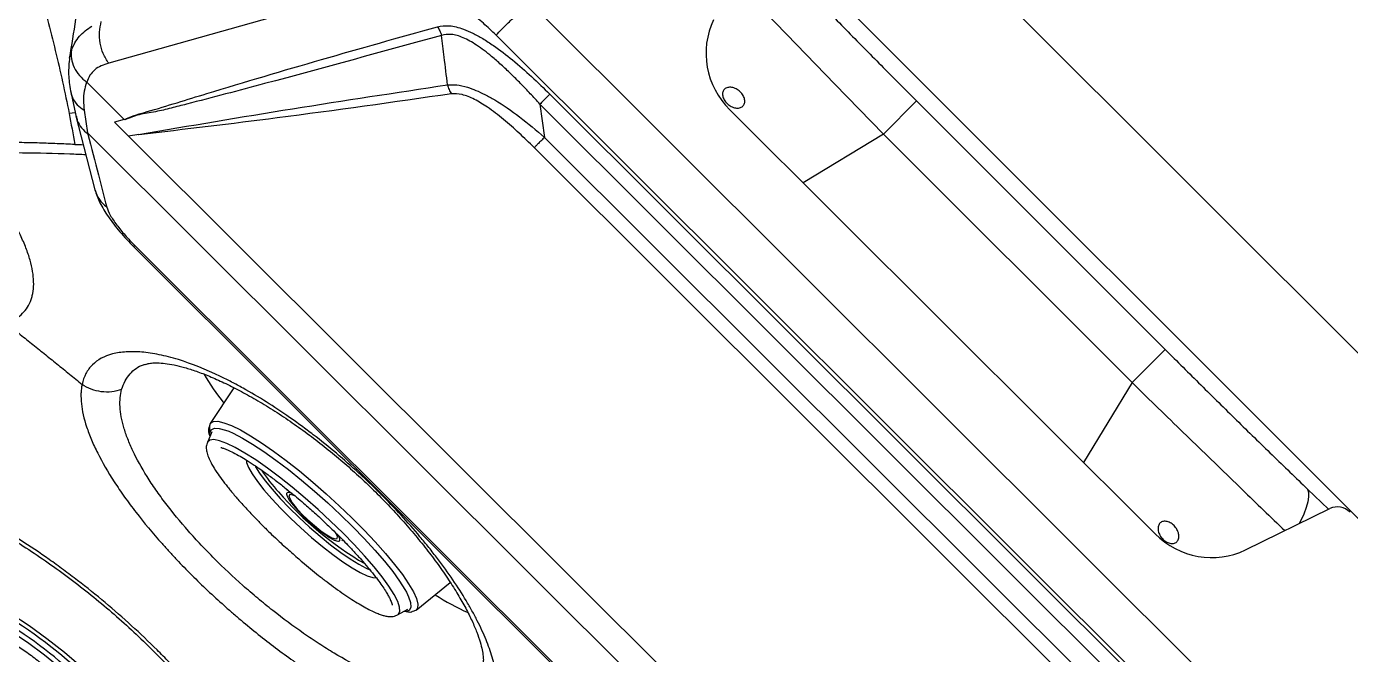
# Model space of a CAD drawing. Extents: x 398 to 508, y 623 to 782.
# Drawn here: x 493.03 to 501.19, y 723.18 to 727.05 of the extents above; entities that cross this region are included whole.
import ezdxf

# ---------------------------------------------------------------- set-up
doc = ezdxf.new("R2010")
doc.units = 0
doc.header["$MEASUREMENT"] = 0
doc.layers.add('GEOMETRY', color=2, linetype='Continuous', lineweight=25)

msp = doc.modelspace()

# ---------------------------------------------------------------- linework, layer by layer
at = {"layer": 'GEOMETRY'}
for p, q in [((503.0642, 723.2164), (496.6722, 729.6084)), ((496.4208, 728.8392), (502.2951, 722.9649)), ((495.2898, 727.3234), (493.5337, 726.8285)), ((496.1272, 727.2063), (500.6593, 722.687)), ((500.455, 722.4825), (495.9231, 727.0016)), ((493.2921, 726.8593), (493.3034, 726.91)), ((493.398, 726.7103), (493.6288, 726.4802)), ((493.2974, 726.6598), (493.3328, 726.497)), ((496.2552, 726.6372), (500.0898, 722.8134)), ((500.0287, 722.7522), (496.1941, 726.576)), ((496.1941, 726.576), (496.2225, 726.3708)), ((498.5176, 726.5955), (498.3131, 726.3911)), ((498.5176, 726.5955), (500.0515, 725.0616)), ((493.3274, 726.5218), (493.2898, 726.5181)), ((493.3314, 726.5005), (493.4486, 726.0476)), ((493.3819, 726.5376), (493.4027, 726.3992)), ((493.6288, 726.4802), (493.5694, 726.4649)), ((493.5694, 726.4649), (493.6561, 726.3784)), ((493.631, 726.4808), (493.6288, 726.4802)), ((499.9892, 723.9242), (497.3663, 726.5398)), ((493.4027, 726.3992), (493.4047, 726.3972)), ((493.4047, 726.3972), (499.8558, 719.9644)), ((493.7191, 726.3875), (493.6561, 726.3784)), ((498.3131, 726.3911), (497.8176, 726.0897)), ((498.3131, 726.3911), (499.847, 724.8572)), ((493.3248, 726.3266), (493.3655, 726.3257)), ((493.3655, 726.3257), (493.3771, 726.3237)), ((493.6561, 726.3784), (499.8365, 720.2154)), ((499.76, 722.7164), (496.1591, 726.3072)), ((496.2225, 726.3708), (499.8234, 722.78)), ((493.6884, 725.6953), (499.1524, 720.2466)), ((493.6957, 725.7026), (499.1598, 720.254)), ((500.0515, 725.0616), (499.847, 724.8572)), ((493.755, 724.9694), (493.7619, 724.9711)), ((499.847, 724.8572), (499.5474, 724.3647)), ((494.306, 724.826), (494.1602, 724.6042)), ((494.1708, 724.5537), (494.1423, 724.4876)), ((494.6364, 724.1963), (494.6318, 724.1912)), ((500.93, 724.1999), (501.0592, 724.0756)), ((500.546, 723.8253), (501.0676, 724.0797)), ((494.9727, 723.882), (494.9774, 723.8871)), ((495.4296, 723.4528), (495.6412, 723.6236)), ((495.3153, 723.4237), (495.3783, 723.4585)), ((495.3132, 723.4226), (495.3153, 723.4237))]:
    msp.add_line(p, q, dxfattribs=at)
at = {"layer": 'GEOMETRY', "flags": 128}
for points in [[(497.387, 727.3468), (497.4225, 727.31), (497.7166, 727.0052), (498.014, 726.6984), (498.3131, 726.3911), (498.3131, 726.3911), (498.3131, 726.3911)], [(493.6884, 725.6953), (493.6891, 725.696), (493.6957, 725.7026)], [(494.1602, 724.6042), (494.1617, 724.6064), (494.1794, 724.6172), (494.2072, 724.6185), (494.2447, 724.6101), (494.2913, 724.5922), (494.3462, 724.5651), (494.4085, 724.5293), (494.4773, 724.4853), (494.5512, 724.4338), (494.6293, 724.3758), (494.7101, 724.312), (494.7923, 724.2437), (494.8747, 724.1719), (494.9557, 724.0979), (495.0342, 724.0227), (495.1088, 723.9476), (495.1783, 723.874), (495.2416, 723.8029), (495.2975, 723.7356), (495.3453, 723.6732), (495.3841, 723.6167), (495.4132, 723.5669), (495.4322, 723.5248), (495.4409, 723.491), (495.4389, 723.4661), (495.4296, 723.4528)], [(494.5125, 724.33), (494.4409, 724.3801), (494.3744, 724.4227), (494.3145, 724.4571), (494.262, 724.4826), (494.2179, 724.4989), (494.1831, 724.5056), (494.1582, 724.5026), (494.1435, 724.49), (494.1423, 724.4876)], [(494.1589, 724.526), (494.1582, 724.5478), (494.1669, 724.5663), (494.1861, 724.5753), (494.2154, 724.5747), (494.2543, 724.5644), (494.2743, 724.5568)], [(494.2743, 724.5568), (494.3022, 724.5446), (494.3582, 724.5156), (494.4214, 724.478), (494.4908, 724.4324), (494.565, 724.3796), (494.6429, 724.3204), (494.7231, 724.2559), (494.8042, 724.1872), (494.8849, 724.1155), (494.9638, 724.042), (495.0395, 723.9679), (495.1107, 723.8946), (495.1762, 723.8232), (495.2349, 723.755), (495.2858, 723.6912), (495.328, 723.6328), (495.3608, 723.5809), (495.37, 723.5643)], [(494.3826, 724.3808), (494.3846, 724.3643), (494.3966, 724.3332), (494.4188, 724.2941), (494.4508, 724.2481), (494.4916, 724.1964), (494.5403, 724.1403), (494.5956, 724.0813), (494.656, 724.021), (494.72, 723.9608), (494.7859, 723.9023), (494.8521, 723.8471), (494.9167, 723.7966), (494.9782, 723.7521), (495.0349, 723.7147), (495.0854, 723.6854), (495.1283, 723.665), (495.1626, 723.654), (495.1857, 723.6524)], [(494.437, 724.345), (494.4403, 724.3385), (494.4647, 724.2982), (494.4987, 724.2513), (494.5414, 724.1989), (494.5916, 724.1426), (494.648, 724.0838), (494.709, 724.0243), (494.773, 723.9655), (494.8383, 723.9092), (494.9029, 723.8568), (494.9653, 723.8097), (495.0236, 723.7694), (495.0763, 723.7367), (495.122, 723.7128), (495.1449, 723.703)], [(495.3153, 723.4237), (495.3201, 723.427), (495.3295, 723.4444), (495.3283, 723.471), (495.3165, 723.5064), (495.2944, 723.5499), (495.2622, 723.6008), (495.2207, 723.6582), (495.1705, 723.7209), (495.1125, 723.788), (495.0477, 723.8582), (494.9774, 723.9302), (494.9027, 724.0028), (494.8251, 724.0747), (494.7458, 724.1446), (494.6664, 724.2112), (494.5881, 724.2734), (494.5125, 724.33)], [(494.665, 724.1736), (494.6543, 724.1777), (494.6375, 724.1798), (494.6307, 724.1725), (494.6307, 724.1682)], [(500.93, 724.1999), (500.9355, 724.1788), (500.9359, 724.1528), (500.931, 724.1219), (500.9209, 724.0864), (500.9058, 724.0465), (500.8856, 724.0026), (500.8778, 723.9872)], [(494.6307, 724.1682), (494.6342, 724.1562), (494.6479, 724.132), (494.6709, 724.1012), (494.7017, 724.066), (494.7384, 724.0285), (494.7787, 723.991), (494.8201, 723.9559), (494.86, 723.9255), (494.8958, 723.9016), (494.9254, 723.8857), (494.9468, 723.8789), (494.951, 723.8786)], [(494.6869, 724.1557), (494.6694, 724.1634), (494.6522, 724.1662), (494.6456, 724.1587), (494.6502, 724.1417), (494.6656, 724.1164), (494.6907, 724.0846), (494.7235, 724.0487), (494.7617, 724.0114)], [(494.7617, 724.0114), (494.8024, 723.9754), (494.8426, 723.9434), (494.8794, 723.9178), (494.9099, 723.9005), (494.932, 723.8928), (494.9439, 723.8951), (494.9449, 723.9075), (494.9348, 723.9288), (494.9321, 723.9332)], [(494.951, 723.8786), (494.9587, 723.8815), (494.9603, 723.8934), (494.9519, 723.9134)], [(493.8202, 722.2066), (493.8191, 722.2412), (493.8079, 722.3121), (493.7849, 722.389), (493.7503, 722.4709), (493.7045, 722.5567), (493.6483, 722.6455), (493.5822, 722.736), (493.5071, 722.8271), (493.4239, 722.9177), (493.3337, 723.0067), (493.2376, 723.0929), (493.1369, 723.1753), (493.0327, 723.2528), (492.9264, 723.3244), (492.8194, 723.3892), (492.713, 723.4465), (492.6085, 723.4954), (492.5072, 723.5354), (492.4105, 723.5661), (492.3194, 723.5869), (492.2353, 723.5976), (492.159, 723.5982), (492.1051, 723.5914)], [(495.37, 723.5643), (495.3836, 723.5363), (495.3961, 723.4999), (495.398, 723.4721), (495.3893, 723.4536), (495.3701, 723.4445), (495.3519, 723.4439)], [(495.4296, 723.4528), (495.4265, 723.4505), (495.41, 723.445)], [(493.7799, 721.8645), (493.7849, 721.8658), (493.8445, 721.8875), (493.8941, 721.9185), (493.9332, 721.9586), (493.9615, 722.0072), (493.9786, 722.064), (493.9844, 722.1282), (493.9788, 722.1994), (493.9618, 722.2766), (493.9337, 722.3592), (493.8947, 722.4463), (493.8453, 722.5369), (493.7858, 722.6303), (493.7171, 722.7253), (493.6396, 722.8211), (493.5543, 722.9166), (493.462, 723.0109), (493.3637, 723.103), (493.2604, 723.1919), (493.1531, 723.2768), (493.0429, 723.3568), (492.931, 723.431)]]:
    msp.add_lwpolyline(points, dxfattribs=at)
at = {"layer": 'GEOMETRY'}
for centre, radius, start, end in [((493.6379, 726.0988), 0.196, 195.13956, 233.57428), ((495.5113, 725.7285), 1.6131, 210.44172, 218.19841), ((494.2277, 724.5768), 0.0729, 157.86518, 199.70118), ((495.3748, 724.9096), 1.0757, 213.40489, 222.52001), ((496.1888, 725.5715), 2.1239, 220.83874, 239.56715), ((491.3313, 720.8629), 2.9997, 37.98505, 64.39535), ((496.3955, 724.87), 1.5704, 237.32489, 245.77757), ((491.4333, 720.9888), 2.8018, 38.9548, 64.51435)]:
    msp.add_arc(centre, radius, start, end, dxfattribs=at)
for centre, major_axis, ratio, start_param, end_param in [((497.7213, 726.8781), (0.467, -0.1927), 0.965323, 3.084263, 4.307154), ((501.1191, 723.9924), (0.0965, -0.0401), 0.922223, 1.151561, 2.458586), ((500.3265, 724.2803), (-0.1929, 0.467), 0.965142, 1.978669, 3.201559)]:
    msp.add_ellipse(centre, major_axis=major_axis, ratio=ratio, start_param=start_param, end_param=end_param, dxfattribs=at)
for points, knots in [([(497.6558, 727.474), (497.7257, 727.4013), (497.7963, 727.3283), (497.9384, 727.182), (498.01, 727.1087), (498.1539, 726.962), (498.2262, 726.8886), (498.3715, 726.7419), (498.4444, 726.6687), (498.5176, 726.5955)], [0, 0, 0, 0, 0.25, 0.25, 0.5, 0.5, 0.75, 0.75, 1, 1, 1, 1]), ([(493.3706, 727.3634), (493.3568, 727.2754), (493.3306, 727.1076), (493.304, 726.9394), (493.2914, 726.8594)], [0, 0, 0, 0, 0.524372, 1, 1, 1, 1]), ([(493.105, 727.2871), (493.1391, 727.1619), (493.1731, 727.0347), (493.2202, 726.8418), (493.2352, 726.7772), (493.2638, 726.6477), (493.277, 726.5829), (493.2898, 726.5181)], [0, 0, 0, 0, 0.5, 0.5, 0.75, 0.75, 1, 1, 1, 1]), ([(495.9231, 727.0016), (495.8974, 727.0264), (495.8465, 727.0755), (495.7651, 727.143), (495.6821, 727.2035), (495.5965, 727.2558), (495.5119, 727.2968), (495.4297, 727.3237), (495.3532, 727.3352), (495.3109, 727.3273), (495.2898, 727.3234)], [0, 0, 0, 0, 0.126547, 0.249919, 0.377175, 0.499718, 0.627528, 0.749863, 0.875036, 1, 1, 1, 1]), ([(493.3034, 726.91), (493.3177, 726.9398), (493.346, 726.9989), (493.4025, 727.0383), (493.4305, 727.0579)], [0, 0, 0, 0, 0.5044989, 1, 1, 1, 1]), ([(493.631, 726.4808), (493.6355, 726.4829), (493.6789, 726.5032), (493.8521, 726.5518), (494.4839, 726.7499), (495.085, 726.9193), (495.5617, 727.0536)], [0, 0, 0, 0, 0.007721, 0.074655, 0.266185, 1, 1, 1, 1]), ([(495.5617, 727.0536), (495.5852, 727.0575), (495.6204, 727.0634), (495.6774, 727.053), (495.7258, 727.0381), (495.7811, 727.0141), (495.8434, 726.9798), (495.9259, 726.9261), (496.0275, 726.8483), (496.1433, 726.7467), (496.2181, 726.6736), (496.2552, 726.6372)], [0, 0, 0, 0, 0.1252424, 0.1869617, 0.2505847, 0.3283945, 0.4114102, 0.5010359, 0.662351, 0.8319966, 1, 1, 1, 1]), ([(495.5617, 727.0536), (495.567, 727.0454), (495.5778, 727.029), (495.5834, 727.0098), (495.5862, 727.0002)], [0, 0, 0, 0, 0.5, 1, 1, 1, 1]), ([(495.5862, 727.0002), (495.2229, 726.8998), (494.6998, 726.7554), (494.1434, 726.6087), (493.9189, 726.5511), (493.8229, 726.5274), (493.7199, 726.5141), (493.6615, 726.4907), (493.6325, 726.4791)], [0, 0, 0, 0, 0.559957, 0.806347, 0.854751, 0.903289, 0.952043, 1, 1, 1, 1]), ([(496.1941, 726.576), (496.1744, 726.5975), (496.1353, 726.6404), (496.0755, 726.7027), (496.0156, 726.7625), (495.9559, 726.8186), (495.8861, 726.88), (495.8076, 726.9405), (495.7222, 726.9882), (495.645, 727.0114), (495.6058, 727.0039), (495.5862, 727.0002)], [0, 0, 0, 0, 0.103598, 0.206282, 0.307061, 0.405061, 0.499574, 0.643355, 0.769755, 0.885319, 1, 1, 1, 1]), ([(495.6246, 726.6947), (495.6174, 726.7517), (495.6046, 726.8535), (495.5918, 726.9553), (495.5862, 727.0002)], [0, 0, 0, 0, 0.559389, 1, 1, 1, 1]), ([(493.3034, 726.91), (493.3024, 726.8924), (493.3004, 726.8565), (493.3185, 726.8021), (493.3503, 726.7511), (493.3821, 726.7239), (493.3978, 726.7106)], [0, 0, 0, 0, 0.2457155, 0.4999281, 0.7541795, 1, 1, 1, 1]), ([(493.2923, 726.8642), (493.2889, 726.8297), (493.2822, 726.7632), (493.2923, 726.6924), (493.2972, 726.6584)], [0, 0, 0, 0, 0.518307, 1, 1, 1, 1]), ([(493.5337, 726.8285), (493.518, 726.8235), (493.4866, 726.8135), (493.4468, 726.7893), (493.4161, 726.7553), (493.404, 726.7254), (493.398, 726.7103)], [0, 0, 0, 0, 0.249787, 0.499296, 0.749124, 1, 1, 1, 1]), ([(493.3978, 726.7106), (493.392, 726.6924), (493.3807, 726.6566), (493.3768, 726.5978), (493.3802, 726.5582), (493.3819, 726.5376)], [0, 0, 0, 0, 0.329137, 0.650204, 1, 1, 1, 1]), ([(493.398, 726.7103), (493.398, 726.7104), (493.3979, 726.7105), (493.3978, 726.7105), (493.3978, 726.7106)], [0, 0, 0, 0, 0.5600669, 1, 1, 1, 1]), ([(493.2983, 726.6587), (493.3013, 726.6444), (493.308, 726.6132), (493.3369, 726.5709), (493.3671, 726.5486), (493.3819, 726.5376)], [0, 0, 0, 0, 0.298878, 0.655307, 1, 1, 1, 1]), ([(493.7185, 726.3884), (494.0339, 726.4423), (494.6645, 726.55), (495.3046, 726.6465), (495.6246, 726.6947)], [0, 0, 0, 0, 0.500104, 1, 1, 1, 1]), ([(495.6478, 726.639), (495.2906, 726.588), (494.6527, 726.497), (494.0048, 726.4203), (493.7197, 726.3866)], [0, 0, 0, 0, 0.560011, 1, 1, 1, 1]), ([(495.6246, 726.6947), (495.6427, 726.6956), (495.6793, 726.6973), (495.7403, 726.6831), (495.7996, 726.6614), (495.8559, 726.635), (495.9471, 726.5847), (496.0729, 726.4976), (496.1719, 726.4137), (496.2225, 726.3708)], [0, 0, 0, 0, 0.1148282, 0.2336641, 0.3173483, 0.4060895, 0.5009774, 0.744712, 1, 1, 1, 1]), ([(495.6246, 726.6947), (495.6271, 726.6847), (495.632, 726.6645), (495.6425, 726.6475), (495.6478, 726.639)], [0, 0, 0, 0, 0.5, 1, 1, 1, 1]), ([(496.1591, 726.3072), (496.1283, 726.3374), (496.0667, 726.3977), (495.9703, 726.4828), (495.8774, 726.5545), (495.7901, 726.6075), (495.7109, 726.6399), (495.6688, 726.6393), (495.6478, 726.639)], [0, 0, 0, 0, 0.187072, 0.373689, 0.559995, 0.705553, 0.85283, 1, 1, 1, 1]), ([(497.4532, 726.6168), (497.4548, 726.6126), (497.456, 726.6084), (497.4575, 726.6001), (497.4579, 726.596), (497.4576, 726.5882), (497.4571, 726.5844), (497.4551, 726.5773), (497.4536, 726.574), (497.4482, 726.5649), (497.4428, 726.56), (497.4299, 726.5533), (497.4221, 726.5515), (497.4096, 726.5513), (497.4052, 726.5516), (497.3963, 726.5531), (497.3919, 726.5543), (497.3829, 726.5574), (497.3784, 726.5594), (497.3697, 726.5639), (497.3654, 726.5665), (497.3572, 726.5724), (497.3533, 726.5756), (497.346, 726.5825), (497.3426, 726.5862), (497.3364, 726.5939), (497.3336, 726.5979), (497.3288, 726.6061), (497.3268, 726.6103), (497.3219, 726.6228), (497.3203, 726.6313), (497.3207, 726.6468), (497.3227, 726.6541), (497.3281, 726.6631), (497.3304, 726.6659), (497.3355, 726.6707), (497.3385, 726.6727), (497.345, 726.6761), (497.3486, 726.6774), (497.3562, 726.6792), (497.3602, 726.6797), (497.3686, 726.6799), (497.373, 726.6795), (497.3818, 726.6781), (497.3864, 726.6769), (497.3954, 726.6739), (497.3998, 726.672), (497.4086, 726.6675), (497.4129, 726.6648), (497.4211, 726.659), (497.425, 726.6558), (497.4324, 726.6489), (497.4358, 726.6452), (497.445, 726.6337), (497.45, 726.6253), (497.4532, 726.6168)], [0, 0, 0, 0, 0.03125, 0.03125, 0.0625, 0.0625, 0.09375, 0.09375, 0.125, 0.125, 0.1875, 0.1875, 0.25, 0.25, 0.28125, 0.28125, 0.3125, 0.3125, 0.34375, 0.34375, 0.375, 0.375, 0.40625, 0.40625, 0.4375, 0.4375, 0.46875, 0.46875, 0.5, 0.5, 0.5625, 0.5625, 0.625, 0.625, 0.65625, 0.65625, 0.6875, 0.6875, 0.71875, 0.71875, 0.75, 0.75, 0.78125, 0.78125, 0.8125, 0.8125, 0.84375, 0.84375, 0.875, 0.875, 0.90625, 0.90625, 0.9375, 0.9375, 1, 1, 1, 1]), ([(493.3342, 726.4986), (493.336, 726.4907), (493.3414, 726.4657), (493.3644, 726.4276), (493.3914, 726.4033), (493.4048, 726.3911)], [0, 0, 0, 0, 0.188176, 0.594299, 1, 1, 1, 1]), ([(493.4048, 726.3972), (493.4051, 726.3968), (493.4059, 726.3959), (493.4067, 726.3945), (493.4071, 726.3934), (493.4072, 726.3921), (493.4067, 726.391), (493.4055, 726.3911), (493.4048, 726.3911)], [0, 0, 0, 0, 0.1067506, 0.2132081, 0.3309789, 0.468841, 0.7372541, 1, 1, 1, 1]), ([(493.4048, 726.3911), (493.4266, 726.3072), (493.4656, 726.1572), (493.5044, 726.0071), (493.5215, 725.941)], [0, 0, 0, 0, 0.56, 1, 1, 1, 1]), ([(493.3248, 726.3266), (493.3066, 726.3275), (493.2703, 726.3293), (493.2157, 726.3317), (493.1612, 726.3338), (493.1067, 726.3356), (493.0524, 726.3371), (492.9982, 726.3383), (492.9441, 726.3393), (492.8901, 726.34), (492.8362, 726.3404), (492.7825, 726.3406), (492.7289, 726.3406), (492.6755, 726.3403), (492.6222, 726.3397), (492.5691, 726.339), (492.5236, 726.3381), (492.4858, 726.3373), (492.4657, 726.3368), (492.4556, 726.3366)], [0, 0, 0, 0, 0.065322, 0.130196, 0.194624, 0.258609, 0.322151, 0.385249, 0.447903, 0.510111, 0.571875, 0.633191, 0.694061, 0.754482, 0.814454, 0.873976, 0.933048, 0.96656, 1, 1, 1, 1]), ([(492.6284, 726.2744), (492.6531, 726.2749), (492.7794, 726.2771), (493.0033, 726.2771), (493.2322, 726.2728), (493.3597, 726.2665), (493.3924, 726.2649)], [0, 0, 0, 0, 0.093984, 0.480399, 0.866707, 1, 1, 1, 1]), ([(492.8997, 725.2245), (492.937, 725.2369), (492.968, 725.2543), (493.0182, 725.2986), (493.0374, 725.3254), (493.0538, 725.365), (493.0567, 725.3733), (493.0617, 725.3903), (493.0638, 725.399), (493.0689, 725.426), (493.0707, 725.4449), (493.0714, 725.5047), (493.0656, 725.5483), (493.0504, 725.6077), (493.0469, 725.6199), (493.0393, 725.6445), (493.0351, 725.6569), (493.0213, 725.6948), (493.0107, 725.7207), (492.9742, 725.8002), (492.9441, 725.8556), (492.8989, 725.9281), (492.8894, 725.9427), (492.8699, 725.9722), (492.8598, 725.9869), (492.8286, 726.0314), (492.8065, 726.0613), (492.7367, 726.1516), (492.6851, 726.2126), (492.6284, 726.2744)], [0, 0, 0, 0, 0.125, 0.125, 0.25, 0.25, 0.28125, 0.28125, 0.3125, 0.3125, 0.375, 0.375, 0.5, 0.5, 0.53125, 0.53125, 0.5625, 0.5625, 0.625, 0.625, 0.75, 0.75, 0.78125, 0.78125, 0.8125, 0.8125, 0.875, 0.875, 1, 1, 1, 1]), ([(493.4485, 726.0481), (493.4574, 726.0216), (493.4755, 725.9681), (493.5309, 725.879), (493.602, 725.7858), (493.6591, 725.726), (493.6884, 725.6953)], [0, 0, 0, 0, 0.236097, 0.477227, 0.732019, 1, 1, 1, 1]), ([(493.5215, 725.941), (493.5276, 725.9249), (493.5398, 725.8927), (493.5825, 725.8305), (493.6344, 725.7659), (493.6751, 725.7239), (493.6957, 725.7026)], [0, 0, 0, 0, 0.249073, 0.499064, 0.745848, 1, 1, 1, 1]), ([(492.8997, 725.2245), (492.9259, 725.2037), (492.9785, 725.1622), (493.057, 725.0995), (493.1354, 725.0367), (493.2136, 724.9736), (493.2917, 724.9102), (493.3436, 724.8678), (493.3696, 724.8466)], [0, 0, 0, 0, 0.166538, 0.333127, 0.499768, 0.66646, 0.833204, 1, 1, 1, 1]), ([(495.7377, 722.7179), (495.7881, 722.7288), (495.8286, 722.7493), (495.8749, 722.7939), (495.888, 722.8111), (495.9039, 722.8405), (495.9085, 722.8509), (495.9165, 722.8727), (495.9198, 722.8841), (495.9332, 722.9436), (495.9336, 722.999), (495.9207, 723.0782), (495.9175, 723.0946), (495.9097, 723.1281), (495.9052, 723.1451), (495.8896, 723.1974), (495.8768, 723.2336), (495.846, 723.3088), (495.8281, 723.3477), (495.7973, 723.4082), (495.7864, 723.4288), (495.7634, 723.4704), (495.7514, 723.4913), (495.6884, 723.5966), (495.6294, 723.6832), (495.5448, 723.7945), (495.5272, 723.817), (495.4913, 723.8619), (495.4729, 723.8843), (495.4167, 723.9512), (495.3777, 723.9955), (495.2967, 724.0836), (495.2547, 724.1274), (495.1894, 724.1926), (495.1671, 724.2143), (495.1222, 724.2572), (495.0996, 724.2784), (494.9857, 724.3827), (494.8919, 724.4616), (494.7712, 724.5545), (494.7468, 724.5728), (494.6983, 724.6085), (494.6741, 724.6258), (494.6016, 724.6764), (494.5536, 724.7083), (494.4579, 724.7685), (494.4103, 724.7967), (494.3392, 724.8362), (494.3156, 724.849), (494.269, 724.8731), (494.246, 724.8846), (494.1323, 724.9392), (494.0457, 724.9737), (493.9429, 725.0054), (493.9227, 725.0112), (493.8833, 725.0214), (493.864, 725.0259), (493.8077, 725.0375), (493.7719, 725.0427), (493.704, 725.0485), (493.6719, 725.049), (493.6265, 725.0461), (493.6118, 725.0446), (493.5839, 725.0402), (493.5705, 725.0375), (493.5066, 725.0208), (493.4649, 724.9984), (493.4251, 724.9589), (493.4177, 724.9505), (493.4044, 724.9325), (493.3984, 724.923), (493.3826, 724.8929), (493.3747, 724.8708), (493.3696, 724.8466)], [0, 0, 0, 0, 0.0625, 0.0625, 0.09375, 0.09375, 0.109375, 0.109375, 0.125, 0.125, 0.1875, 0.1875, 0.203125, 0.203125, 0.21875, 0.21875, 0.25, 0.25, 0.28125, 0.28125, 0.296875, 0.296875, 0.3125, 0.3125, 0.375, 0.375, 0.390625, 0.390625, 0.40625, 0.40625, 0.4375, 0.4375, 0.46875, 0.46875, 0.484375, 0.484375, 0.5, 0.5, 0.5625, 0.5625, 0.578125, 0.578125, 0.59375, 0.59375, 0.625, 0.625, 0.65625, 0.65625, 0.671875, 0.671875, 0.6875, 0.6875, 0.75, 0.75, 0.765625, 0.765625, 0.78125, 0.78125, 0.8125, 0.8125, 0.84375, 0.84375, 0.859375, 0.859375, 0.875, 0.875, 0.9375, 0.9375, 0.953125, 0.953125, 0.96875, 0.96875, 1, 1, 1, 1]), ([(500.0515, 725.0616), (500.1246, 724.9885), (500.1979, 724.9156), (500.3445, 724.7703), (500.4179, 724.6979), (500.5646, 724.554), (500.638, 724.4824), (500.7843, 724.3403), (500.8572, 724.2698), (500.93, 724.1999)], [0, 0, 0, 0, 0.25, 0.25, 0.5, 0.5, 0.75, 0.75, 1, 1, 1, 1]), ([(493.6136, 724.8148), (493.6198, 724.833), (493.6321, 724.8695), (493.6746, 724.9231), (493.7136, 724.9594), (493.7531, 724.9689), (493.755, 724.9694)], [0, 0, 0, 0, 0.260938, 0.5218819, 0.9767325, 1, 1, 1, 1]), ([(493.7621, 724.9701), (493.7651, 724.9713), (493.7718, 724.9739), (493.7961, 724.9785), (493.8331, 724.9801), (493.8807, 724.9769), (493.9365, 724.9677), (494.0015, 724.9516), (494.0745, 724.9282), (494.1558, 724.897), (494.2449, 724.8574), (494.3407, 724.8095), (494.4415, 724.7537), (494.5459, 724.6903), (494.652, 724.6204), (494.7582, 724.5448), (494.8628, 724.4646), (494.9647, 724.3809), (495.0628, 724.2944), (495.1568, 724.2057), (495.2472, 724.1146), (495.3341, 724.0211), (495.4171, 723.9256), (495.495, 723.8294), (495.567, 723.7336), (495.6319, 723.6398), (495.6889, 723.5495), (495.7372, 723.4644), (495.7762, 723.3861), (495.8059, 723.3163), (495.8265, 723.2561), (495.8388, 723.2072), (495.8446, 723.1678), (495.8454, 723.1396), (495.8434, 723.1234), (495.8426, 723.1212), (495.8423, 723.1202)], [0, 0, 0, 0, 0.02375, 0.0535159, 0.082002, 0.1101177, 0.1381275, 0.1656739, 0.1936668, 0.2228424, 0.2530367, 0.2840516, 0.3156528, 0.3475898, 0.3796063, 0.4114152, 0.4428505, 0.4738069, 0.5042436, 0.5341729, 0.5642617, 0.5948365, 0.6258674, 0.6572743, 0.6889287, 0.7206529, 0.7521769, 0.7832718, 0.8137111, 0.8432888, 0.87184, 0.8992801, 0.9262025, 0.9535307, 0.9809899, 1, 1, 1, 1]), ([(493.3696, 724.8466), (493.3694, 724.8455), (493.3691, 724.8443), (493.3687, 724.842), (493.368, 724.8386), (493.3666, 724.8306), (493.3643, 724.8141), (493.3632, 724.7995), (493.3622, 724.7696), (493.363, 724.7487), (493.37, 724.6832), (493.3807, 724.6359), (493.4018, 724.5718), (493.4064, 724.5587), (493.4164, 724.5322), (493.4218, 724.5187), (493.4389, 724.478), (493.4518, 724.4503), (493.4945, 724.3654), (493.5286, 724.3064), (493.5881, 724.2143), (493.6095, 724.1829), (493.6542, 724.12), (493.6777, 724.0884), (493.7515, 723.993), (493.8049, 723.9287), (493.8773, 723.8474), (493.892, 723.831), (493.922, 723.7984), (493.9371, 723.7821), (493.9831, 723.7336), (494.0144, 723.7015), (494.1102, 723.606), (494.1766, 723.5434), (494.263, 723.4664), (494.2804, 723.4511), (494.3155, 723.4207), (494.333, 723.4057), (494.3858, 723.3611), (494.4211, 723.3321), (494.5276, 723.2472), (494.5991, 723.1933), (494.6893, 723.1294), (494.7075, 723.1168), (494.7435, 723.0921), (494.7614, 723.08), (494.8149, 723.0445), (494.8502, 723.0219), (494.9551, 722.9572), (495.0237, 722.9183), (495.1077, 722.8749), (495.1244, 722.8665), (495.1575, 722.8503), (495.1738, 722.8425), (495.2221, 722.8203), (495.2536, 722.8067), (495.3456, 722.7699), (495.4038, 722.7505), (495.4726, 722.7328), (495.4862, 722.7296), (495.5128, 722.7238), (495.5259, 722.7213), (495.5641, 722.7149), (495.5884, 722.712), (495.6581, 722.7074), (495.7001, 722.7098), (495.7377, 722.7179)], [0, 0, 0, 0, 0.001953, 0.001953, 0.003906, 0.007813, 0.015625, 0.03125, 0.03125, 0.0625, 0.0625, 0.125, 0.125, 0.140625, 0.140625, 0.15625, 0.15625, 0.1875, 0.1875, 0.25, 0.25, 0.28125, 0.28125, 0.3125, 0.3125, 0.375, 0.375, 0.390625, 0.390625, 0.40625, 0.40625, 0.4375, 0.4375, 0.5, 0.5, 0.515625, 0.515625, 0.53125, 0.53125, 0.5625, 0.5625, 0.625, 0.625, 0.640625, 0.640625, 0.65625, 0.65625, 0.6875, 0.6875, 0.75, 0.75, 0.765625, 0.765625, 0.78125, 0.78125, 0.8125, 0.8125, 0.875, 0.875, 0.890625, 0.890625, 0.90625, 0.90625, 0.9375, 0.9375, 1, 1, 1, 1]), ([(493.6136, 724.8148), (493.594, 724.8075), (493.5733, 724.8027), (493.531, 724.7981), (493.5094, 724.7983), (493.4669, 724.8039), (493.446, 724.8092), (493.406, 724.8245), (493.387, 724.8345), (493.3696, 724.8466)], [0, 0, 0, 0, 0.25, 0.25, 0.5, 0.5, 0.75, 0.75, 1, 1, 1, 1]), ([(499.847, 724.8572), (499.847, 724.8572), (499.869, 724.8358), (499.9934, 724.7145), (500.2204, 724.4936), (500.5134, 724.2098), (500.702, 724.0282), (500.7894, 723.944)], [0, 0, 0, 0, 0.000002, 0.069561, 0.394201, 0.719198, 1, 1, 1, 1]), ([(495.6817, 722.9616), (495.6482, 722.9524), (495.6107, 722.9483), (495.5284, 722.95), (495.4834, 722.9557), (495.4222, 722.9692), (495.4097, 722.9722), (495.3844, 722.9788), (495.3716, 722.9825), (495.3326, 722.9942), (495.2793, 723.0122), (495.2234, 723.0348), (495.1804, 723.0535), (495.1659, 723.06), (495.1366, 723.0737), (495.1218, 723.0808), (495.0474, 723.1175), (494.9867, 723.1508), (494.894, 723.2063), (494.8628, 723.2258), (494.8155, 723.2564), (494.7997, 723.2668), (494.7678, 723.2882), (494.7519, 723.2991), (494.6723, 723.3544), (494.6092, 723.4013), (494.5154, 723.4752), (494.4843, 723.5005), (494.4379, 723.5394), (494.4225, 723.5525), (494.3916, 723.5791), (494.3763, 723.5925), (494.3004, 723.6598), (494.2421, 723.7147), (494.1581, 723.7986), (494.1307, 723.8268), (494.0905, 723.8695), (494.0772, 723.8837), (494.0511, 723.9125), (494.0381, 723.9269), (493.975, 723.9986), (493.9284, 724.0554), (493.8645, 724.1397), (493.8442, 724.1677), (493.8056, 724.2233), (493.7872, 724.2512), (493.7361, 724.3329), (493.7072, 724.3853), (493.6714, 724.4608), (493.6608, 724.4855), (493.6467, 724.5218), (493.6423, 724.5337), (493.6343, 724.5574), (493.6306, 724.569), (493.6139, 724.6262), (493.6062, 724.6685), (493.6017, 724.7466), (493.6048, 724.7824), (493.6136, 724.8148)], [0, 0, 0, 0, 0.0625, 0.0625, 0.125, 0.125, 0.140625, 0.140625, 0.15625, 0.15625, 0.1875, 0.21875, 0.21875, 0.234375, 0.234375, 0.25, 0.25, 0.3125, 0.3125, 0.34375, 0.34375, 0.359375, 0.359375, 0.375, 0.375, 0.4375, 0.4375, 0.46875, 0.46875, 0.484375, 0.484375, 0.5, 0.5, 0.5625, 0.5625, 0.59375, 0.59375, 0.609375, 0.609375, 0.625, 0.625, 0.6875, 0.6875, 0.71875, 0.71875, 0.75, 0.75, 0.8125, 0.8125, 0.84375, 0.84375, 0.859375, 0.859375, 0.875, 0.875, 0.9375, 0.9375, 1, 1, 1, 1]), ([(494.1581, 724.5963), (494.1536, 724.586), (494.1453, 724.5671), (494.1538, 724.537), (494.1577, 724.5232)], [0, 0, 0, 0, 0.54203, 1, 1, 1, 1]), ([(494.7306, 721.2753), (494.7576, 721.33), (494.7744, 721.393), (494.7824, 721.482), (494.7833, 721.5003), (494.7838, 721.538), (494.7834, 721.5573), (494.7802, 721.6163), (494.7754, 721.6571), (494.7532, 721.7839), (494.7281, 721.874), (494.6834, 721.9939), (494.6738, 722.0183), (494.6534, 722.0673), (494.6426, 722.0919), (494.6084, 722.1664), (494.5832, 722.2167), (494.5283, 722.3185), (494.4985, 722.3701), (494.4502, 722.4484), (494.4335, 722.4746), (494.3989, 722.5274), (494.381, 722.554), (494.2889, 722.687), (494.2077, 722.7926), (494.075, 722.9497), (494.0289, 723.0018), (493.957, 723.0797), (493.9326, 723.1056), (493.8827, 723.1573), (493.8574, 723.1829), (493.7298, 723.3097), (493.6231, 723.407), (493.4564, 723.5469), (493.3998, 723.5925), (493.313, 723.6593), (493.2837, 723.6813), (493.2251, 723.7245), (493.1957, 723.7456), (493.0486, 723.8492), (492.9298, 723.9253), (492.75, 724.0292), (492.6898, 724.0622), (492.5689, 724.1246), (492.5091, 724.1536), (492.3316, 724.234), (492.2159, 724.2791), (492.0746, 724.3247), (492.0465, 724.3333), (491.9907, 724.3493), (491.9629, 724.3568), (491.8808, 724.3775), (491.8276, 724.3888), (491.6727, 724.4158), (491.5755, 724.4246), (491.462, 724.4238), (491.4397, 724.4231), (491.396, 724.4204), (491.3746, 724.4185), (491.3124, 724.411), (491.2732, 724.4038), (491.1625, 724.3753), (491.0977, 724.3475), (491.0425, 724.3107)], [0, 0, 0, 0, 0.0625, 0.0625, 0.078125, 0.078125, 0.09375, 0.09375, 0.125, 0.125, 0.1875, 0.1875, 0.203125, 0.203125, 0.21875, 0.21875, 0.25, 0.25, 0.28125, 0.28125, 0.296875, 0.296875, 0.3125, 0.3125, 0.375, 0.375, 0.40625, 0.40625, 0.421875, 0.421875, 0.4375, 0.4375, 0.5, 0.5, 0.53125, 0.53125, 0.546875, 0.546875, 0.5625, 0.5625, 0.625, 0.625, 0.65625, 0.65625, 0.6875, 0.6875, 0.75, 0.75, 0.765625, 0.765625, 0.78125, 0.78125, 0.8125, 0.8125, 0.875, 0.875, 0.890625, 0.890625, 0.90625, 0.90625, 0.9375, 0.9375, 1, 1, 1, 1]), ([(494.1423, 724.4876), (494.141, 724.484), (494.1361, 724.4712), (494.1347, 724.4484), (494.1397, 724.4217), (494.1517, 724.3888), (494.1714, 724.3502), (494.1977, 724.3076), (494.2307, 724.2609), (494.2665, 724.2142), (494.3077, 724.164), (494.3537, 724.1114), (494.4024, 724.0584), (494.4515, 724.0073), (494.497, 723.9617), (494.541, 723.9189), (494.5826, 723.8796), (494.6115, 723.8531), (494.6248, 723.841)], [0, 0, 0, 0, 0.021838, 0.079294, 0.146134, 0.221625, 0.292207, 0.379482, 0.447996, 0.517352, 0.588079, 0.65886, 0.728315, 0.793476, 0.852454, 0.89934, 0.953721, 1, 1, 1, 1]), ([(494.2263, 724.4569), (494.2271, 724.4567), (494.2307, 724.4557), (494.238, 724.4533), (494.2608, 724.4453), (494.293, 724.4306), (494.3321, 724.4101), (494.3764, 724.3841), (494.4253, 724.353), (494.4802, 724.3155), (494.5386, 724.273), (494.5985, 724.2271), (494.6535, 724.183), (494.7028, 724.1419), (494.7538, 724.0983), (494.7897, 724.0661), (494.8114, 724.0467)], [0, 0, 0, 0, 0.009262, 0.041509, 0.107811, 0.184814, 0.269929, 0.346939, 0.431567, 0.520996, 0.610813, 0.697586, 0.784094, 0.846588, 0.907209, 1, 1, 1, 1]), ([(491.3478, 724.3152), (491.3529, 724.3176), (491.3729, 724.3273), (491.419, 724.341), (491.486, 724.3544), (491.5633, 724.3618), (491.6495, 724.3628), (491.7444, 724.3566), (491.8472, 724.3429), (491.957, 724.3212), (492.0726, 724.2914), (492.193, 724.2536), (492.3176, 724.2078), (492.4464, 724.154), (492.579, 724.092), (492.7144, 724.0223), (492.8516, 723.945), (492.9892, 723.8609), (493.1262, 723.7704), (493.2612, 723.6744), (493.3932, 723.5735), (493.521, 723.4687), (493.6444, 723.3602), (493.7636, 723.2481), (493.8789, 723.1323), (493.9895, 723.0135), (494.0943, 722.8928), (494.1924, 722.7716), (494.2828, 722.651), (494.3646, 722.5326), (494.4372, 722.4175), (494.5002, 722.307), (494.5537, 722.2012), (494.5984, 722.1), (494.6345, 722.0036), (494.662, 721.913), (494.6809, 721.8297), (494.6917, 721.7545), (494.6949, 721.6891), (494.6927, 721.6403), (494.6882, 721.6179), (494.6866, 721.6098)], [0, 0, 0, 0, 0.009196, 0.035873, 0.06188, 0.087693, 0.113514, 0.139427, 0.165464, 0.191611, 0.217819, 0.243937, 0.269961, 0.296344, 0.323042, 0.349996, 0.377135, 0.404382, 0.431647, 0.458834, 0.485874, 0.512711, 0.539252, 0.565941, 0.592946, 0.620181, 0.647542, 0.674899, 0.702103, 0.729035, 0.755587, 0.781668, 0.807242, 0.832868, 0.858594, 0.884323, 0.909956, 0.935428, 0.960715, 0.985879, 1, 1, 1, 1]), ([(494.8114, 724.0467), (494.8352, 724.0247), (494.8689, 723.9938), (494.9171, 723.9475), (494.9574, 723.9078), (495.0032, 723.8611), (495.0485, 723.8131), (495.0924, 723.7646), (495.1334, 723.717), (495.1695, 723.6726), (495.2002, 723.6322), (495.2253, 723.5966), (495.2453, 723.5656), (495.2596, 723.5408), (495.2685, 723.5231), (495.2753, 723.5079), (495.2802, 723.4944), (495.2824, 723.4856), (495.2827, 723.4843), (495.2828, 723.484), (495.2828, 723.484), (495.2828, 723.484), (495.2828, 723.484)], [0, 0, 0, 0, 0.097498, 0.13754, 0.203582, 0.271639, 0.344036, 0.418828, 0.495229, 0.571316, 0.642085, 0.7107, 0.77601, 0.836002, 0.884497, 0.90848, 0.986502, 0.997198, 0.999538, 0.999935, 0.999998, 1, 1, 1, 1]), ([(500.1325, 723.9313), (500.1338, 723.9267), (500.1347, 723.9223), (500.1357, 723.9135), (500.1359, 723.9092), (500.1352, 723.901), (500.1345, 723.8971), (500.1323, 723.8898), (500.1308, 723.8863), (500.1251, 723.8771), (500.1198, 723.8722), (500.1072, 723.8658), (500.0997, 723.8643), (500.0878, 723.8647), (500.0837, 723.8653), (500.0754, 723.8673), (500.0712, 723.8688), (500.0628, 723.8725), (500.0586, 723.8747), (500.0506, 723.8799), (500.0467, 723.8828), (500.0391, 723.8894), (500.0355, 723.893), (500.0289, 723.9005), (500.0258, 723.9046), (500.0203, 723.913), (500.0179, 723.9173), (500.0137, 723.9261), (500.0119, 723.9306), (500.0079, 723.944), (500.0068, 723.953), (500.008, 723.9693), (500.0102, 723.9768), (500.0159, 723.9861), (500.0181, 723.9889), (500.0233, 723.9937), (500.0262, 723.9957), (500.0326, 723.9989), (500.0361, 724.0001), (500.0434, 724.0016), (500.0472, 724.0019), (500.0553, 724.0017), (500.0594, 724.0011), (500.0677, 723.9992), (500.072, 723.9977), (500.0804, 723.9941), (500.0845, 723.9919), (500.0926, 723.9867), (500.0966, 723.9837), (500.1041, 723.9772), (500.1076, 723.9737), (500.1143, 723.966), (500.1174, 723.962), (500.1256, 723.9494), (500.1298, 723.9404), (500.1325, 723.9313)], [0, 0, 0, 0, 0.03125, 0.03125, 0.0625, 0.0625, 0.09375, 0.09375, 0.125, 0.125, 0.1875, 0.1875, 0.25, 0.25, 0.28125, 0.28125, 0.3125, 0.3125, 0.34375, 0.34375, 0.375, 0.375, 0.40625, 0.40625, 0.4375, 0.4375, 0.46875, 0.46875, 0.5, 0.5, 0.5625, 0.5625, 0.625, 0.625, 0.65625, 0.65625, 0.6875, 0.6875, 0.71875, 0.71875, 0.75, 0.75, 0.78125, 0.78125, 0.8125, 0.8125, 0.84375, 0.84375, 0.875, 0.875, 0.90625, 0.90625, 0.9375, 0.9375, 1, 1, 1, 1]), ([(490.8466, 723.789), (490.8493, 723.7718), (490.8525, 723.7544), (490.8602, 723.719), (490.8645, 723.7011), (490.8793, 723.647), (490.8913, 723.6102), (490.9337, 723.4976), (490.9704, 723.4196), (491.0382, 723.2983), (491.063, 723.2569), (491.1161, 723.174), (491.1444, 723.1323), (491.2345, 723.0065), (491.3015, 722.9217), (491.3936, 722.8141), (491.4124, 722.7926), (491.451, 722.7492), (491.4707, 722.7275), (491.5304, 722.6628), (491.5715, 722.6198), (491.698, 722.4917), (491.7868, 722.407), (491.9033, 722.3022), (491.9269, 722.2812), (491.9747, 722.2395), (491.9989, 722.2186), (492.0717, 722.1565), (492.1208, 722.1159), (492.2693, 721.996), (492.37, 721.9188), (492.5239, 721.8071), (492.5756, 721.7706), (492.6799, 721.6989), (492.732, 721.6642), (492.8873, 721.5636), (492.9899, 721.5012), (493.1425, 721.4146), (493.1931, 721.3869), (493.2688, 721.3473), (493.294, 721.3344), (493.3441, 721.3093), (493.3689, 721.2971), (493.4919, 721.2383), (493.5868, 721.1977), (493.7243, 721.1462), (493.7693, 721.1307), (493.8356, 721.1098), (493.8575, 721.1033), (493.9008, 721.0911), (493.9223, 721.0854), (494.0278, 721.0594), (494.1066, 721.046), (494.2535, 721.034), (494.3216, 721.0354), (494.4466, 721.0539), (494.5019, 721.0707), (494.5502, 721.0949)], [0, 0, 0, 0, 0.015625, 0.015625, 0.03125, 0.03125, 0.0625, 0.0625, 0.125, 0.125, 0.15625, 0.15625, 0.1875, 0.1875, 0.25, 0.25, 0.265625, 0.265625, 0.28125, 0.28125, 0.3125, 0.3125, 0.375, 0.375, 0.390625, 0.390625, 0.40625, 0.40625, 0.4375, 0.4375, 0.5, 0.5, 0.53125, 0.53125, 0.5625, 0.5625, 0.625, 0.625, 0.65625, 0.65625, 0.671875, 0.671875, 0.6875, 0.6875, 0.75, 0.75, 0.78125, 0.78125, 0.796875, 0.796875, 0.8125, 0.8125, 0.875, 0.875, 0.9375, 0.9375, 1, 1, 1, 1]), ([(491.0919, 723.8026), (491.0944, 723.787), (491.0974, 723.7711), (491.1046, 723.7388), (491.1086, 723.7225), (491.1224, 723.673), (491.1336, 723.6394), (491.1732, 723.5367), (491.2074, 723.4657), (491.2705, 723.355), (491.2936, 723.3173), (491.343, 723.2418), (491.3693, 723.2039), (491.453, 723.0894), (491.515, 723.0122), (491.6173, 722.8949), (491.6531, 722.8553), (491.7266, 722.7769), (491.7645, 722.7379), (491.881, 722.6214), (491.9627, 722.5445), (492.0697, 722.4492), (492.0913, 722.4302), (492.1351, 722.3922), (492.1573, 722.3732), (492.224, 722.3168), (492.269, 722.2798), (492.4048, 722.1707), (492.4969, 722.1003), (492.6374, 721.9983), (492.6846, 721.9649), (492.7798, 721.8993), (492.8273, 721.8675), (492.9689, 721.7752), (493.0624, 721.7177), (493.2015, 721.6378), (493.2477, 721.6122), (493.3166, 721.5755), (493.3396, 721.5635), (493.3853, 721.5402), (493.4079, 721.5289), (493.5201, 721.4742), (493.6067, 721.4361), (493.7322, 721.3877), (493.7733, 721.373), (493.8338, 721.3533), (493.8538, 721.3471), (493.8934, 721.3354), (493.9131, 721.33), (494.0095, 721.305), (494.0815, 721.2919), (494.2158, 721.2793), (494.2781, 721.2798), (494.3925, 721.2954), (494.4431, 721.3104), (494.4872, 721.3322)], [0, 0, 0, 0, 0.015625, 0.015625, 0.03125, 0.03125, 0.0625, 0.0625, 0.125, 0.125, 0.15625, 0.15625, 0.1875, 0.1875, 0.25, 0.25, 0.28125, 0.28125, 0.3125, 0.3125, 0.375, 0.375, 0.390625, 0.390625, 0.40625, 0.40625, 0.4375, 0.4375, 0.5, 0.5, 0.53125, 0.53125, 0.5625, 0.5625, 0.625, 0.625, 0.65625, 0.65625, 0.671875, 0.671875, 0.6875, 0.6875, 0.75, 0.75, 0.78125, 0.78125, 0.796875, 0.796875, 0.8125, 0.8125, 0.875, 0.875, 0.9375, 0.9375, 1, 1, 1, 1]), ([(494.6248, 723.841), (494.6493, 723.8191), (494.6838, 723.7882), (494.7351, 723.7443), (494.7786, 723.7079), (494.8297, 723.6668), (494.8816, 723.6265), (494.9337, 723.5878), (494.9846, 723.5518), (495.0331, 723.5194), (495.0783, 723.4912), (495.1197, 723.4675), (495.1565, 723.4485), (495.188, 723.4343), (495.2142, 723.4245), (495.2386, 723.4174), (495.2611, 723.4134), (495.2792, 723.413), (495.2978, 723.4158), (495.3092, 723.4209), (495.3153, 723.4237)], [0, 0, 0, 0, 0.0842849, 0.1186798, 0.1752928, 0.2333152, 0.2946913, 0.3576312, 0.4213322, 0.4850909, 0.5483043, 0.6103602, 0.6705007, 0.7275017, 0.7784793, 0.8243567, 0.8788585, 0.9280025, 0.9614523, 1, 1, 1, 1]), ([(495.3682, 723.4448), (495.376, 723.4438), (495.3845, 723.4427), (495.4009, 723.4403), (495.4051, 723.4434), (495.4089, 723.4461)], [0, 0, 0, 0, 0.486458, 0.532007, 1, 1, 1, 1]), ([(492.8013, 723.332), (492.8218, 723.3212), (492.8653, 723.2983), (492.9356, 723.2559), (493.0102, 723.2068), (493.0855, 723.1523), (493.1597, 723.0936), (493.2311, 723.0321), (493.2979, 722.9692), (493.3587, 722.9066), (493.4122, 722.846), (493.4576, 722.7893), (493.4941, 722.7383), (493.5215, 722.6949), (493.5401, 722.6605), (493.5504, 722.6379), (493.554, 722.6271), (493.5536, 722.6287), (493.5535, 722.6292)], [0, 0, 0, 0, 0.059829, 0.126985, 0.195552, 0.265106, 0.335232, 0.405528, 0.475477, 0.544669, 0.612704, 0.679192, 0.743771, 0.806166, 0.866272, 0.924263, 0.98071, 1, 1, 1, 1])]:
    msp.add_open_spline(points, degree=3, knots=knots, dxfattribs=at)
for points in [[(495.9232, 727.0016), (495.9351, 727.0135), (495.959, 727.0375), (496.0115, 727.0901), (496.0698, 727.1487), (496.108, 727.1871), (496.1271, 727.2062)], [(493.5337, 726.8285), (493.5217, 726.8476), (493.4977, 726.8857), (493.4789, 726.9527), (493.4736, 727.0214), (493.4832, 727.0638), (493.4881, 727.0849)], [(496.2552, 726.6372), (496.2516, 726.6335), (496.2442, 726.6261), (496.2294, 726.6113), (496.2126, 726.5944), (496.2003, 726.5821), (496.1941, 726.5759)], [(493.2898, 726.5181), (493.3019, 726.4546), (493.3135, 726.3907), (493.3248, 726.3266)], [(496.2225, 726.3708), (496.216, 726.3642), (496.203, 726.3511), (496.1853, 726.3335), (496.17, 726.3181), (496.1627, 726.3108), (496.1591, 726.3072)]]:
    msp.add_open_spline(points, degree=3, dxfattribs=at)

doc.saveas('drawing.dxf')
